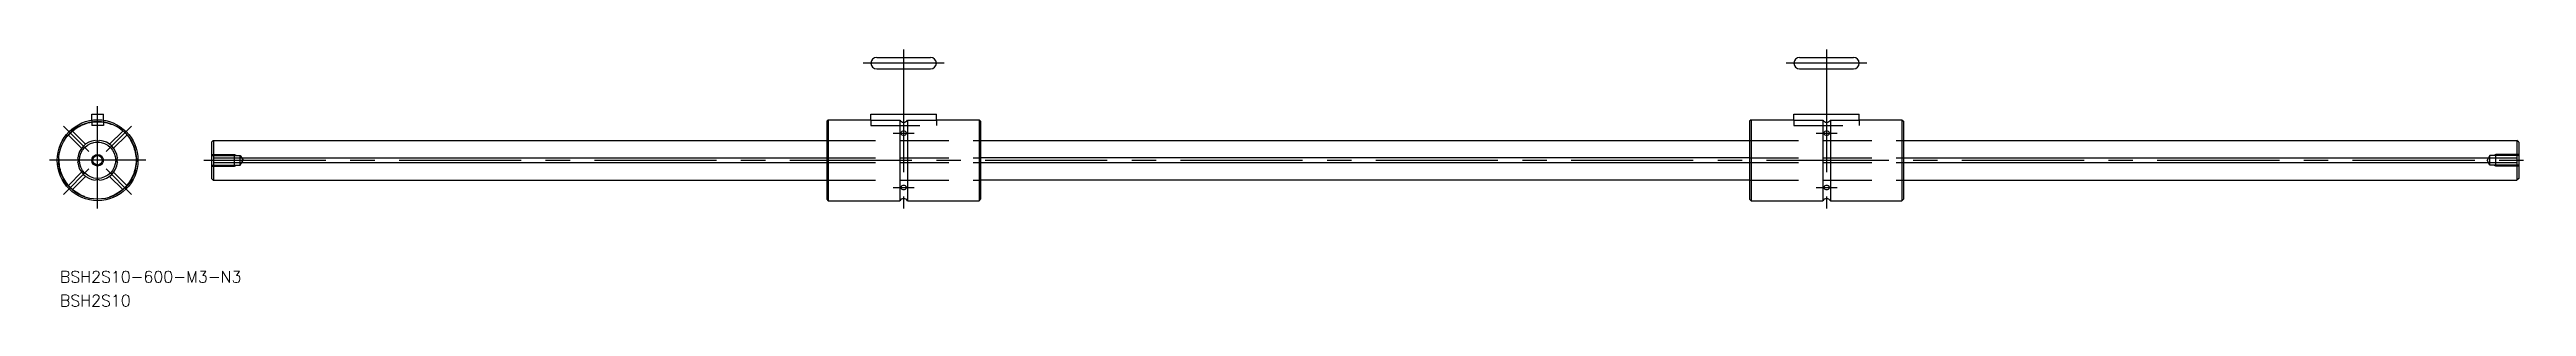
# Model space of a CAD drawing. Extents: x -12 to 632, y -38 to 29.
import ezdxf

# ---------------------------------------------------------------- set-up
doc = ezdxf.new("R2010")
doc.units = 0
doc.linetypes.add('CENTER', pattern=[50.8, 31.75, -6.35, 6.35, -6.35])
doc.linetypes.add('DASHED', pattern=[19.05, 12.7, -6.35])
doc.layers.get('0').update_dxf_attribs({"linetype": 'CONTINUOUS'})
doc.layers.add('CENTER', color=1, linetype='CENTER')
doc.styles.get("Standard").update_dxf_attribs({"font": 'txt.shx', "height": 3, "bigfont": 'bigfont.shx'})

# ---------------------------------------------------------------- blocks, each defined once
blk = doc.blocks.new('*U5')
at = {"color": 7, "linetype": 'CONTINUOUS'}
blk.add_text('BSH2S10-600-M3-N3', height=3, dxfattribs=at).set_placement((-9.79, -31.74))
blk = doc.blocks.new('*U6')
at = {"color": 7, "linetype": 'CONTINUOUS'}
blk.add_text('BSH2S10', height=3, dxfattribs=at).set_placement((-9.79, -37.9))

msp = doc.modelspace()

# ---------------------------------------------------------------- linework, layer by layer
at = {"color": 7, "linetype": 'CONTINUOUS'}
for p, q in [((202.61, 26.7), (216.61, 26.7)), ((442.61, 26.7), (456.61, 26.7)), ((202.61, 23.7), (216.61, 23.7)), ((442.61, 23.7), (456.61, 23.7)), ((-1.5, 12), (1.5, 12)), ((-1.5, 10.39), (-1.5, 12)), ((1.5, 10.39), (1.5, 12)), ((190.01, 10.5), (189.61, 10.1)), ((189.61, 10.1), (189.61, -10.1)), ((190.01, 10.5), (201.11, 10.5)), ((190.01, 10.5), (190.01, -10.5)), ((201.11, 12), (218.11, 12)), ((201.11, 10.39), (201.11, 12)), ((201.11, 10.39), (208.61, 10.39)), ((208.61, 10.39), (208.61, -10.5)), ((210.61, 10.39), (210.61, -10.5)), ((210.61, 10.39), (218.11, 10.39)), ((218.11, 10.39), (218.11, 12)), ((218.11, 10.5), (229.21, 10.5)), ((229.21, 10.5), (229.61, 10.1)), ((229.21, 10.5), (229.21, -10.5)), ((229.61, 10.1), (229.61, -10.1)), ((430.01, 10.5), (429.61, 10.1)), ((429.61, 10.1), (429.61, -10.1)), ((430.01, 10.5), (441.11, 10.5)), ((430.01, 10.5), (430.01, -10.5)), ((441.11, 12), (458.11, 12)), ((441.11, 10.39), (441.11, 12)), ((441.11, 10.39), (448.61, 10.39)), ((448.61, 10.39), (448.61, -10.5)), ((450.61, 10.39), (450.61, -10.5)), ((450.61, 10.39), (458.11, 10.39)), ((458.11, 10.39), (458.11, 12)), ((458.11, 10.5), (469.21, 10.5)), ((469.21, 10.5), (469.61, 10.1)), ((469.21, 10.5), (469.21, -10.5)), ((469.61, 10.1), (469.61, -10.1)), ((29.61, 4.7), (30.08, 5.16)), ((29.61, 4.7), (29.61, -4.7)), ((30.08, 5.16), (189.61, 5.16)), ((30.11, 5.16), (30.11, -5.16)), ((30.11, 0.6), (189.61, 0.6)), ((229.61, 5.16), (429.61, 5.16)), ((429.61, 0.6), (229.61, 0.6)), ((469.61, 5.16), (629.15, 5.16)), ((469.61, 0.6), (629.11, 0.6)), ((629.11, 5.16), (629.11, -5.16)), ((629.61, 4.7), (629.15, 5.16)), ((629.61, 4.7), (629.61, -4.7)), ((29.61, -4.7), (30.08, -5.16)), ((30.08, -5.16), (189.61, -5.16)), ((30.11, -0.6), (189.61, -0.6)), ((229.61, -0.6), (429.61, -0.6)), ((429.61, -5.16), (229.61, -5.16)), ((469.61, -0.6), (629.11, -0.6)), ((469.61, -5.16), (629.15, -5.16)), ((629.61, -4.7), (629.15, -5.16)), ((189.61, -10.1), (190.01, -10.5)), ((190.01, -10.5), (208.61, -10.5)), ((210.61, -10.5), (229.21, -10.5)), ((229.21, -10.5), (229.61, -10.1)), ((429.61, -10.1), (430.01, -10.5)), ((430.01, -10.5), (448.61, -10.5)), ((450.61, -10.5), (469.21, -10.5)), ((469.21, -10.5), (469.61, -10.1))]:
    msp.add_line(p, q, dxfattribs=at)
at = {"color": 3, "linetype": 'DASHED'}
for p, q in [((-7.58, 6.52), (-4.17, 3.11)), ((-6.52, 7.58), (-3.11, 4.17)), ((-1.5, 10.39), (-1.5, 9)), ((1.5, 9), (-1.5, 9)), ((1.5, 10.39), (1.5, 9)), ((3.11, 4.17), (6.52, 7.58)), ((4.17, 3.11), (7.58, 6.52)), ((201.11, 10.39), (201.11, 9)), ((201.11, 9), (218.11, 9)), ((218.11, 10.39), (218.11, 9)), ((441.11, 10.39), (441.11, 9)), ((441.11, 9), (458.11, 9)), ((458.11, 10.39), (458.11, 9)), ((29.61, 1.5), (35.61, 1.5)), ((29.61, 1.23), (37.11, 1.23)), ((35.61, 1.5), (36.08, 1.23)), ((35.61, -1.5), (35.61, 1.5)), ((37.11, -1.23), (37.11, 1.23)), ((37.11, 1.23), (37.82, 0)), ((189.61, 5.16), (229.61, 5.16)), ((189.61, 0.6), (229.61, 0.6)), ((429.61, 5.16), (469.61, 5.16)), ((429.61, 0.6), (469.61, 0.6)), ((622.11, 1.23), (621.4, 0)), ((629.61, 1.23), (622.11, 1.23)), ((622.11, -1.23), (622.11, 1.23)), ((623.61, 1.5), (623.14, 1.23)), ((629.61, 1.5), (623.61, 1.5)), ((623.61, -1.5), (623.61, 1.5)), ((-4.17, -3.11), (-7.58, -6.52)), ((-3.11, -4.17), (-6.52, -7.58)), ((3.11, -4.17), (6.52, -7.58)), ((4.17, -3.11), (7.58, -6.52)), ((29.61, -1.23), (37.11, -1.23)), ((29.61, -1.5), (35.61, -1.5)), ((35.61, -1.5), (36.08, -1.23)), ((37.11, -1.23), (37.82, 0)), ((189.61, -0.6), (229.61, -0.6)), ((189.61, -5.16), (229.61, -5.16)), ((429.61, -0.6), (469.61, -0.6)), ((429.61, -5.16), (469.61, -5.16)), ((622.11, -1.23), (621.4, 0)), ((629.61, -1.23), (622.11, -1.23)), ((623.61, -1.5), (623.14, -1.23)), ((629.61, -1.5), (623.61, -1.5))]:
    msp.add_line(p, q, dxfattribs=at)
at = {"color": 7, "linetype": 'CONTINUOUS'}
for radius in [10.5, 10.1, 4.7, 1.23]:
    msp.add_circle((0, 0), radius, dxfattribs=at)
at = {"color": 3, "linetype": 'DASHED'}
msp.add_circle((0, 0), 10, dxfattribs=at)
at = {"color": 3, "linetype": 'CONTINUOUS'}
msp.add_circle((0, 0), 1.5, dxfattribs=at)
at = {"color": 7, "linetype": 'CONTINUOUS'}
for centre, radius, start, end in [((202.61, 25.2), 1.5, 90, 270), ((216.61, 25.2), 1.5, 270, 90), ((442.61, 25.2), 1.5, 90, 270), ((456.61, 25.2), 1.5, 270, 90), ((209.61, 11.13), 1.24, 216.37184, 323.62816), ((209.35, 7.05), 0.49, 114.12209, 177.08548), ((209.44, 7.12), 0.583, 184.73215, 240.93282), ((209.61, 6.33), 1.25, 68.30725, 111.69275), ((209.61, 7.72), 1.2, 247.81173, 292.18827), ((209.87, 7.05), 0.49, 2.91452, 65.87791), ((209.78, 7.12), 0.583, 299.06718, 355.26785), ((449.61, 11.13), 1.24, 216.37184, 323.62816), ((449.35, 7.05), 0.49, 114.12209, 177.08548), ((449.44, 7.12), 0.583, 184.73215, 240.93282), ((449.61, 6.33), 1.25, 68.30725, 111.69275), ((449.61, 7.72), 1.2, 247.81173, 292.18827), ((449.87, 7.05), 0.49, 2.91452, 65.87791), ((449.78, 7.12), 0.583, 299.06718, 355.26785), ((0, 0), 5.2, 96.67213, 173.32787), ((-6.19, 0), 1.19, 329.48856, 30.51144), ((0, 6.19), 1.19, 239.48856, 300.51144), ((0, 0), 5.2, 6.67213, 83.32787), ((6.19, 0), 1.19, 149.48856, 210.51144), ((0, 0), 5.2, 186.67213, 263.32787), ((0, -6.19), 1.19, 59.48856, 120.51144), ((0, 0), 5.2, 276.67213, 353.32787), ((209.61, -11.25), 1.25, 36.8699, 143.1301), ((209.44, -7.12), 0.583, 119.06718, 175.26785), ((209.35, -7.05), 0.49, 182.91452, 245.87791), ((209.61, -6.33), 1.25, 248.30725, 291.69275), ((209.61, -7.72), 1.2, 67.81173, 112.18827), ((209.78, -7.12), 0.583, 4.73215, 60.93282), ((209.87, -7.05), 0.49, 294.12209, 357.08548), ((449.61, -11.25), 1.25, 36.8699, 143.1301), ((449.44, -7.12), 0.583, 119.06718, 175.26785), ((449.35, -7.05), 0.49, 182.91452, 245.87791), ((449.61, -6.33), 1.25, 248.30725, 291.69275), ((449.61, -7.72), 1.2, 67.81173, 112.18827), ((449.78, -7.12), 0.583, 4.73215, 60.93282), ((449.87, -7.05), 0.49, 294.12209, 357.08548)]:
    msp.add_arc(centre, radius, start, end, dxfattribs=at)
at = {"layer": 'CENTER', "color": 1, "linetype": 'CENTER'}
for p, q in [((209.61, 28.7), (209.61, -12.5)), ((449.61, 28.7), (449.61, -12.5)), ((220.11, 25.2), (199.11, 25.2)), ((460.11, 25.2), (439.11, 25.2)), ((0, -12.5), (0, 14)), ((-8.84, 8.84), (-2.26, 2.26)), ((2.26, 2.26), (8.84, 8.84)), ((206.87, 7.07), (212.36, 7.07)), ((446.87, 7.07), (452.36, 7.07)), ((12.5, 0), (-12.5, 0)), ((27.61, 0), (631.61, 0)), ((-2.26, -2.26), (-8.84, -8.84)), ((2.26, -2.26), (8.84, -8.84)), ((206.87, -7.07), (212.36, -7.07)), ((446.87, -7.07), (452.36, -7.07))]:
    msp.add_line(p, q, dxfattribs=at)

# ---------------------------------------------------------------- block references
at = {"color": 7, "linetype": 'CONTINUOUS'}
for name in ['*U5', '*U6']:
    msp.add_blockref(name, (0, 0), dxfattribs=at)

doc.saveas('drawing.dxf')
